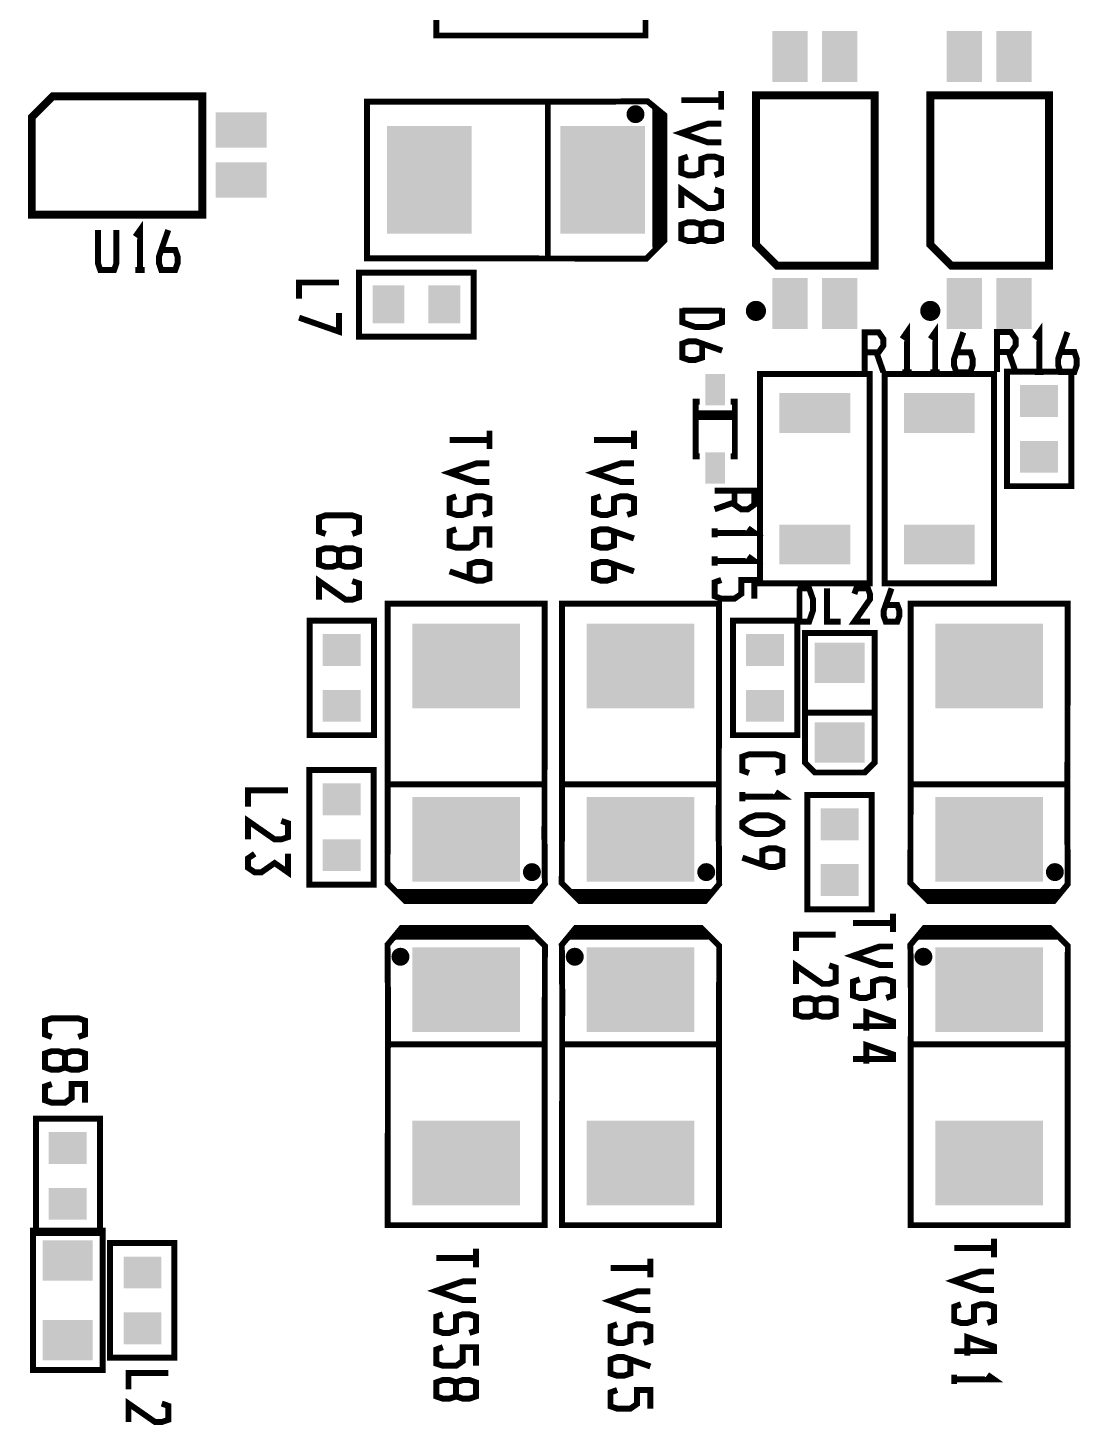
# Model space of a CAD drawing. Extents: x -8 to 204, y 99 to 321.
# Drawn here: x 71.85 to 98.55, y 246.89 to 282.52 of the extents above; entities that cross this region are included whole.
import ezdxf

# ---------------------------------------------------------------- set-up
doc = ezdxf.new("R2010")
doc.units = 0
doc.header["$MEASUREMENT"] = 0
doc.layers.get('0').update_dxf_attribs({"linetype": 'CONTINUOUS'})
doc.layers.add('22-301-0_SMT', color=8, linetype='CONTINUOUS')
doc.layers.add('22-301-0_SST', color=255, linetype='CONTINUOUS')

# ---------------------------------------------------------------- blocks, each defined once
blk = doc.blocks.new('RECTANGLE_4')
blk.add_solid([(0.63627, 0.51308), (0.63627, -0.51308), (-0.63627, 0.51308), (-0.63627, -0.51308)])
blk = doc.blocks.new('RECTANGLE_5')
blk.add_solid([(0.4064, 0.4826), (0.4064, -0.4826), (-0.4064, 0.4826), (-0.4064, -0.4826)])
blk = doc.blocks.new('RECTANGLE_6')
blk.add_solid([(0.4826, 0.4064), (0.4826, -0.4064), (-0.4826, 0.4064), (-0.4826, -0.4064)])
blk = doc.blocks.new('RECTANGLE_10')
blk.add_solid([(0.9017, 0.508), (0.9017, -0.508), (-0.9017, 0.508), (-0.9017, -0.508)])
blk = doc.blocks.new('RECTANGLE_15')
blk.add_solid([(1.0795, 1.3716), (1.0795, -1.3716), (-1.0795, 1.3716), (-1.0795, -1.3716)])
blk = doc.blocks.new('RECTANGLE_18')
blk.add_solid([(0.25019, 0.40005), (0.25019, -0.40005), (-0.25019, 0.40005), (-0.25019, -0.40005)])
blk = doc.blocks.new('RECTANGLE_19')
blk.add_solid([(1.3716, 1.0795), (1.3716, -1.0795), (-1.3716, 1.0795), (-1.3716, -1.0795)])
blk = doc.blocks.new('RECTANGLE_47')
blk.add_solid([(0.44958, 0.65024), (0.44958, -0.65024), (-0.44958, 0.65024), (-0.44958, -0.65024)])
blk = doc.blocks.new('RECTANGLE_50')
blk.add_solid([(0.65024, 0.44958), (0.65024, -0.44958), (-0.65024, 0.44958), (-0.65024, -0.44958)])

msp = doc.modelspace()

# ---------------------------------------------------------------- linework, layer by layer
at = {"layer": '22-301-0_SST'}
for points, const_width in [([(87.599, 285.118), (87.599, 282.324), (82.265, 282.324), (82.265, 285.118), (87.599, 285.118)], 0.152), ([(72.486, 280.774), (76.296, 280.774), (76.296, 277.752), (71.952, 277.752), (71.952, 280.241), (72.486, 280.774)], 0.201), ([(89.529, 280.436), (89.529, 280.911)], 0.152), ([(90.418, 276.99), (90.418, 280.8), (93.441, 280.8), (93.441, 276.456), (90.951, 276.456), (90.418, 276.99)], 0.201), ([(94.863, 276.99), (94.863, 280.8), (97.886, 280.8), (97.886, 276.456), (95.396, 276.456), (94.863, 276.99)], 0.201), ([(86.491, 280.637), (82.138, 280.639), (80.499, 280.639), (80.499, 276.642), (87.624, 276.634), (88.081, 277.091), (88.081, 280.292), (87.649, 280.647), (86.491, 280.637)], 0.152), ([(85.109, 280.596), (85.109, 276.659)], 0.152), ([(87.469, 280.403), (87.218, 280.403)], 0.152), ([(87.294, 280.459), (87.294, 280.172)], 0.152), ([(87.431, 280.441), (87.431, 280.19)], 0.152), ([(87.776, 280.546), (87.827, 280.495)], 0.152), ([(87.776, 280.546), (87.878, 280.444), (87.853, 280.419), (87.853, 276.913)], 0.152), ([(87.827, 280.495), (87.878, 280.419)], 0.152), ([(87.878, 280.419), (88.03, 280.292)], 0.152), ([(87.878, 280.419), (87.878, 276.939)], 0.152), ([(88.513, 280.675), (89.529, 280.675)], 0.152), ([(87.487, 280.266), (87.2, 280.266)], 0.152), ([(88.013, 280.307), (87.853, 280.307)], 0.152), ([(88.03, 280.17), (87.853, 280.17)], 0.152), ([(88.03, 280.032), (87.853, 280.032)], 0.152), ([(88.015, 280.304), (88.015, 277.076)], 0.152), ([(88.03, 280.292), (88.03, 277.091)], 0.152), ([(89.529, 279.598), (89.189, 279.598), (88.513, 279.837), (89.189, 280.073), (89.529, 280.073)], 0.152), ([(88.03, 279.895), (87.853, 279.895)], 0.152), ([(88.03, 279.758), (87.853, 279.758)], 0.152), ([(88.03, 279.621), (87.853, 279.621)], 0.152), ([(88.03, 279.484), (87.853, 279.484)], 0.152), ([(88.03, 279.347), (87.853, 279.347)], 0.152), ([(88.03, 279.209), (87.853, 279.209)], 0.152), ([(88.03, 279.072), (87.853, 279.072)], 0.152), ([(88.03, 278.935), (87.853, 278.935)], 0.152), ([(89.359, 278.76), (89.529, 278.821), (89.529, 279.176), (89.359, 279.235), (89.189, 279.235), (89.021, 279.176), (89.021, 278.821), (88.851, 278.76), (88.681, 278.76), (88.513, 278.821), (88.513, 279.176), (88.681, 279.235)], 0.152), ([(88.03, 278.798), (87.853, 278.798)], 0.152), ([(88.03, 278.661), (87.853, 278.661)], 0.152), ([(88.03, 278.524), (87.853, 278.524)], 0.152), ([(88.03, 278.387), (87.853, 278.387)], 0.152), ([(88.03, 278.249), (87.853, 278.249)], 0.152), ([(88.513, 277.922), (88.513, 278.397), (89.189, 277.922), (89.359, 277.922), (89.529, 277.983), (89.529, 278.338), (89.359, 278.397)], 0.152), ([(88.03, 278.112), (87.853, 278.112)], 0.152), ([(88.03, 277.975), (87.853, 277.975)], 0.152), ([(74.711, 276.347), (74.711, 277.363), (74.591, 277.193)], 0.152), ([(88.03, 277.838), (87.853, 277.838)], 0.152), ([(88.03, 277.701), (87.853, 277.701)], 0.152), ([(88.03, 277.564), (87.853, 277.564)], 0.152), ([(89.021, 277.144), (89.189, 277.083), (89.359, 277.083), (89.529, 277.144), (89.529, 277.5), (89.359, 277.558), (89.189, 277.558), (89.021, 277.5), (89.021, 277.144), (88.851, 277.083), (88.681, 277.083), (88.513, 277.144), (88.513, 277.5), (88.681, 277.558), (88.851, 277.558), (89.021, 277.5)], 0.152), ([(74.109, 277.363), (74.109, 276.517), (74.05, 276.347), (73.695, 276.347), (73.636, 276.517), (73.636, 277.363)], 0.152), ([(75.252, 276.855), (75.607, 276.855), (75.668, 276.685), (75.668, 276.517), (75.607, 276.347), (75.252, 276.347), (75.193, 276.517), (75.193, 276.685), (75.43, 277.363)], 0.152), ([(88.03, 277.426), (87.853, 277.426)], 0.152), ([(88.03, 277.289), (87.853, 277.289)], 0.152), ([(88.03, 277.152), (87.853, 277.152)], 0.152), ([(88.03, 277.091), (87.853, 276.913)], 0.152), ([(87.954, 277.015), (87.853, 277.015)], 0.152), ([(74.83, 276.347), (74.591, 276.347)], 0.152), ([(80.296, 274.64), (83.217, 274.64), (83.217, 276.278), (80.296, 276.278), (80.296, 274.64)], 0.152), ([(78.765, 275.61), (78.765, 276.024), (79.781, 276.024)], 0.152), ([(88.536, 275.364), (88.536, 275.008), (88.874, 274.889), (89.212, 274.889), (89.552, 275.008), (89.552, 275.364)], 0.152), ([(90.586, 275.359), (90.245, 275.359)], 0.152), ([(90.337, 275.463), (90.337, 275.138)], 0.152), ([(90.474, 275.471), (90.474, 275.13)], 0.152), ([(95.031, 275.359), (94.69, 275.359)], 0.152), ([(94.782, 275.463), (94.782, 275.138)], 0.152), ([(94.919, 275.471), (94.919, 275.13)], 0.152), ([(78.765, 275.128), (79.781, 274.772), (79.781, 275.247)], 0.152), ([(88.536, 275.303), (89.552, 275.303)], 0.152), ([(90.578, 275.222), (90.253, 275.222)], 0.152), ([(95.023, 275.222), (94.698, 275.222)], 0.152), ([(93.189, 274.246), (93.545, 274.246), (93.664, 274.414), (93.664, 274.584), (93.545, 274.754), (93.189, 274.754), (93.189, 273.738)], 0.152), ([(94.264, 273.738), (94.264, 274.754), (94.147, 274.584)], 0.152), ([(94.985, 273.738), (94.985, 274.754), (94.866, 274.584)], 0.152), ([(95.526, 274.246), (95.882, 274.246), (95.94, 274.076), (95.94, 273.906), (95.882, 273.738), (95.526, 273.738), (95.468, 273.906), (95.468, 274.076), (95.704, 274.754)], 0.152), ([(96.562, 274.251), (96.918, 274.251), (97.037, 274.422), (97.037, 274.589), (96.918, 274.759), (96.562, 274.759), (96.562, 273.743)], 0.152), ([(97.639, 273.743), (97.639, 274.759), (97.52, 274.589)], 0.152), ([(98.18, 274.251), (98.536, 274.251), (98.594, 274.081), (98.594, 273.914), (98.536, 273.743), (98.18, 273.743), (98.122, 273.914), (98.122, 274.081), (98.358, 274.759)], 0.152), ([(89.044, 274.465), (89.044, 274.109), (88.874, 274.051), (88.704, 274.051), (88.536, 274.109), (88.536, 274.465), (88.704, 274.526), (88.874, 274.526), (89.552, 274.287)], 0.152), ([(93.486, 274.246), (93.664, 273.738)], 0.152), ([(96.86, 274.251), (97.037, 273.743)], 0.152), ([(93.314, 268.354), (90.52, 268.354), (90.52, 273.688), (93.314, 273.688), (93.314, 268.354)], 0.152), ([(96.489, 268.354), (93.695, 268.354), (93.695, 273.688), (96.489, 273.688), (96.489, 268.354)], 0.152), ([(94.383, 273.738), (94.147, 273.738)], 0.152), ([(95.102, 273.738), (94.866, 273.738)], 0.152), ([(98.457, 270.83), (98.457, 273.751), (96.819, 273.751), (96.819, 270.83), (98.457, 270.83)], 0.152), ([(97.756, 273.743), (97.52, 273.743)], 0.152), ([(88.978, 272.989), (88.876, 272.989), (88.876, 271.592), (88.978, 271.592)], 0.152), ([(89.775, 271.592), (89.877, 271.592), (89.877, 272.989), (89.775, 272.989)], 0.152), ([(89.877, 272.689), (89.877, 272.59), (88.876, 272.59), (88.876, 272.689), (89.877, 272.689)], 0.152), ([(83.621, 271.775), (83.621, 272.247)], 0.152), ([(87.304, 271.775), (87.304, 272.247)], 0.152), ([(82.605, 272.011), (83.621, 272.011)], 0.152), ([(86.288, 272.011), (87.304, 272.011)], 0.152), ([(83.621, 270.937), (83.283, 270.937), (82.605, 271.173), (83.283, 271.409), (83.621, 271.409)], 0.152), ([(87.304, 270.937), (86.966, 270.937), (86.288, 271.173), (86.966, 271.409), (87.304, 271.409)], 0.152), ([(83.451, 270.098), (83.621, 270.157), (83.621, 270.513), (83.451, 270.571), (83.283, 270.571), (83.113, 270.513), (83.113, 270.157), (82.943, 270.098), (82.775, 270.098), (82.605, 270.157), (82.605, 270.513), (82.775, 270.571)], 0.152), ([(87.134, 270.098), (87.304, 270.157), (87.304, 270.513), (87.134, 270.571), (86.966, 270.571), (86.796, 270.513), (86.796, 270.157), (86.626, 270.098), (86.458, 270.098), (86.288, 270.157), (86.288, 270.513), (86.458, 270.571)], 0.152), ([(89.869, 270.716), (89.869, 270.36), (90.04, 270.241), (90.21, 270.241), (90.377, 270.36), (90.377, 270.716), (89.361, 270.716)], 0.152), ([(89.869, 270.419), (89.361, 270.241)], 0.152), ([(79.443, 269.611), (79.275, 269.672), (79.275, 270.027), (79.443, 270.086), (80.121, 270.086), (80.291, 270.027), (80.291, 269.672), (80.121, 269.611)], 0.152), ([(82.775, 269.733), (82.605, 269.674), (82.605, 269.319), (82.775, 269.26), (83.113, 269.26), (83.283, 269.377), (83.283, 269.733), (83.621, 269.733), (83.621, 269.26)], 0.152), ([(86.796, 269.674), (86.796, 269.319), (86.626, 269.26), (86.458, 269.26), (86.288, 269.319), (86.288, 269.674), (86.458, 269.733), (86.626, 269.733), (87.304, 269.497)], 0.152), ([(89.361, 269.522), (89.361, 269.758)], 0.152), ([(89.361, 269.639), (90.377, 269.639), (90.21, 269.758)], 0.152), ([(79.783, 268.834), (79.951, 268.773), (80.121, 268.773), (80.291, 268.834), (80.291, 269.189), (80.121, 269.248), (79.951, 269.248), (79.783, 269.189), (79.783, 268.834), (79.613, 268.773), (79.443, 268.773), (79.275, 268.834), (79.275, 269.189), (79.443, 269.248), (79.613, 269.248), (79.783, 269.189)], 0.152), ([(89.361, 268.801), (89.361, 269.039)], 0.152), ([(89.361, 268.92), (90.377, 268.92), (90.21, 269.039)], 0.152), ([(83.113, 268.481), (83.113, 268.836), (83.283, 268.895), (83.451, 268.895), (83.621, 268.836), (83.621, 268.481), (83.451, 268.422), (83.283, 268.422), (82.605, 268.658)], 0.152), ([(86.796, 268.836), (86.796, 268.481), (86.626, 268.422), (86.458, 268.422), (86.288, 268.481), (86.288, 268.836), (86.458, 268.895), (86.626, 268.895), (87.304, 268.658)], 0.152), ([(79.275, 267.934), (79.275, 268.409), (79.951, 267.934), (80.121, 267.934), (80.291, 267.995), (80.291, 268.351), (80.121, 268.409)], 0.152), ([(89.532, 268.437), (89.361, 268.379), (89.361, 268.023), (89.532, 267.962), (89.869, 267.962), (90.04, 268.082), (90.04, 268.437), (90.377, 268.437), (90.377, 267.962)], 0.152), ([(91.477, 267.376), (91.772, 267.376), (91.871, 267.66), (91.871, 267.942), (91.772, 268.224), (91.477, 268.224)], 0.152), ([(91.526, 267.376), (91.526, 268.224)], 0.152), ([(92.572, 267.376), (92.227, 267.376), (92.227, 268.224)], 0.152), ([(93.321, 267.376), (92.925, 267.376), (93.321, 267.942), (93.321, 268.082), (93.271, 268.224), (92.976, 268.224), (92.925, 268.082)], 0.152), ([(93.725, 267.8), (94.02, 267.8), (94.071, 267.66), (94.071, 267.518), (94.02, 267.376), (93.725, 267.376), (93.674, 267.518), (93.674, 267.66), (93.872, 268.224)], 0.152), ([(85.023, 261.841), (85.026, 266.195), (85.026, 267.833), (81.028, 267.833), (81.02, 260.708), (81.477, 260.251), (84.678, 260.251), (85.033, 260.683), (85.023, 261.841)], 0.152), ([(89.468, 261.841), (89.471, 266.195), (89.471, 267.833), (85.473, 267.833), (85.465, 260.708), (85.922, 260.251), (89.123, 260.251), (89.478, 260.683), (89.468, 261.841)], 0.152), ([(98.358, 261.841), (98.361, 266.195), (98.361, 267.833), (94.363, 267.833), (94.355, 260.708), (94.812, 260.251), (98.013, 260.251), (98.368, 260.683), (98.358, 261.841)], 0.152), ([(80.677, 264.48), (80.677, 267.401), (79.039, 267.401), (79.039, 264.48), (80.677, 264.48)], 0.152), ([(91.472, 264.48), (91.472, 267.401), (89.834, 267.401), (89.834, 264.48), (91.472, 264.48)], 0.152), ([(93.187, 263.528), (91.917, 263.528), (91.663, 263.782), (91.663, 267.084), (93.441, 267.084), (93.441, 263.782), (93.187, 263.528)], 0.152), ([(93.441, 265.052), (91.663, 265.052)], 0.152), ([(90.238, 263.515), (90.07, 263.576), (90.07, 263.931), (90.238, 263.99), (90.916, 263.99), (91.086, 263.931), (91.086, 263.576), (90.916, 263.515)], 0.152), ([(79.026, 263.591), (79.026, 260.67), (80.664, 260.67), (80.664, 263.591), (79.026, 263.591)], 0.152), ([(77.464, 262.659), (77.464, 263.073), (78.48, 263.073)], 0.152), ([(84.982, 263.223), (81.045, 263.223)], 0.152), ([(89.427, 263.223), (85.49, 263.223)], 0.152), ([(90.07, 262.796), (90.07, 263.032)], 0.152), ([(90.07, 262.915), (91.086, 262.915), (90.916, 263.032)], 0.152), ([(91.726, 262.956), (91.726, 260.035), (93.364, 260.035), (93.364, 262.956), (91.726, 262.956)], 0.152), ([(98.317, 263.223), (94.38, 263.223)], 0.152), ([(77.464, 261.821), (77.464, 262.293), (78.142, 261.821), (78.312, 261.821), (78.48, 261.879), (78.48, 262.235), (78.312, 262.293)], 0.152), ([(90.07, 262.255), (90.238, 262.372), (90.408, 262.433), (90.746, 262.433), (90.916, 262.372), (91.086, 262.255), (91.086, 262.136), (90.916, 262.016), (90.746, 261.958), (90.408, 261.958), (90.238, 262.016), (90.07, 262.136), (90.07, 262.255)], 0.152), ([(90.578, 261.178), (90.578, 261.534), (90.746, 261.595), (90.916, 261.595), (91.086, 261.534), (91.086, 261.178), (90.916, 261.12), (90.746, 261.12), (90.07, 261.356)], 0.152), ([(77.634, 261.455), (77.464, 261.338), (77.464, 261.099), (77.634, 260.982), (77.804, 260.982), (78.142, 261.219), (78.48, 260.982), (78.48, 261.455)], 0.152), ([(84.652, 261.13), (84.652, 260.843)], 0.152), ([(84.789, 261.112), (84.789, 260.861)], 0.152), ([(89.097, 261.13), (89.097, 260.843)], 0.152), ([(89.234, 261.112), (89.234, 260.861)], 0.152), ([(97.987, 261.13), (97.987, 260.843)], 0.152), ([(98.124, 261.112), (98.124, 260.861)], 0.152), ([(84.845, 260.937), (84.558, 260.937)], 0.152), ([(84.828, 261.074), (84.576, 261.074)], 0.152), ([(89.29, 260.937), (89.003, 260.937)], 0.152), ([(89.273, 261.074), (89.021, 261.074)], 0.152), ([(98.18, 260.937), (97.893, 260.937)], 0.152), ([(98.163, 261.074), (97.911, 261.074)], 0.152), ([(84.805, 260.48), (81.299, 260.48), (81.477, 260.302)], 0.152), ([(84.762, 260.403), (81.376, 260.403)], 0.152), ([(81.401, 260.48), (81.401, 260.378)], 0.152), ([(81.538, 260.48), (81.538, 260.302)], 0.152), ([(81.675, 260.48), (81.675, 260.302)], 0.152), ([(81.813, 260.48), (81.813, 260.302)], 0.152), ([(81.95, 260.48), (81.95, 260.302)], 0.152), ([(82.087, 260.48), (82.087, 260.302)], 0.152), ([(82.224, 260.48), (82.224, 260.302)], 0.152), ([(82.361, 260.48), (82.361, 260.302)], 0.152), ([(82.498, 260.48), (82.498, 260.302)], 0.152), ([(82.636, 260.48), (82.636, 260.302)], 0.152), ([(82.773, 260.48), (82.773, 260.302)], 0.152), ([(82.91, 260.48), (82.91, 260.302)], 0.152), ([(83.047, 260.48), (83.047, 260.302)], 0.152), ([(83.184, 260.48), (83.184, 260.302)], 0.152), ([(83.321, 260.48), (83.321, 260.302)], 0.152), ([(83.458, 260.48), (83.458, 260.302)], 0.152), ([(83.596, 260.48), (83.596, 260.302)], 0.152), ([(83.733, 260.48), (83.733, 260.302)], 0.152), ([(83.87, 260.48), (83.87, 260.302)], 0.152), ([(84.007, 260.48), (84.007, 260.302)], 0.152), ([(84.144, 260.48), (84.144, 260.302)], 0.152), ([(84.281, 260.48), (84.281, 260.302)], 0.152), ([(84.419, 260.48), (84.419, 260.302)], 0.152), ([(84.556, 260.48), (84.556, 260.302)], 0.152), ([(84.805, 260.454), (84.678, 260.302)], 0.152), ([(84.693, 260.48), (84.693, 260.319)], 0.152), ([(84.881, 260.505), (84.805, 260.454)], 0.152), ([(84.805, 260.48), (84.83, 260.454)], 0.152), ([(84.932, 260.556), (84.83, 260.454)], 0.152), ([(84.932, 260.556), (84.881, 260.505)], 0.152), ([(89.25, 260.48), (85.744, 260.48), (85.922, 260.302)], 0.152), ([(89.207, 260.403), (85.821, 260.403)], 0.152), ([(85.846, 260.48), (85.846, 260.378)], 0.152), ([(85.983, 260.48), (85.983, 260.302)], 0.152), ([(86.12, 260.48), (86.12, 260.302)], 0.152), ([(86.258, 260.48), (86.258, 260.302)], 0.152), ([(86.395, 260.48), (86.395, 260.302)], 0.152), ([(86.532, 260.48), (86.532, 260.302)], 0.152), ([(86.669, 260.48), (86.669, 260.302)], 0.152), ([(86.806, 260.48), (86.806, 260.302)], 0.152), ([(86.943, 260.48), (86.943, 260.302)], 0.152), ([(87.081, 260.48), (87.081, 260.302)], 0.152), ([(87.218, 260.48), (87.218, 260.302)], 0.152), ([(87.355, 260.48), (87.355, 260.302)], 0.152), ([(87.492, 260.48), (87.492, 260.302)], 0.152), ([(87.629, 260.48), (87.629, 260.302)], 0.152), ([(87.766, 260.48), (87.766, 260.302)], 0.152), ([(87.903, 260.48), (87.903, 260.302)], 0.152), ([(88.041, 260.48), (88.041, 260.302)], 0.152), ([(88.178, 260.48), (88.178, 260.302)], 0.152), ([(88.315, 260.48), (88.315, 260.302)], 0.152), ([(88.452, 260.48), (88.452, 260.302)], 0.152), ([(88.589, 260.48), (88.589, 260.302)], 0.152), ([(88.726, 260.48), (88.726, 260.302)], 0.152), ([(88.864, 260.48), (88.864, 260.302)], 0.152), ([(89.001, 260.48), (89.001, 260.302)], 0.152), ([(89.25, 260.454), (89.123, 260.302)], 0.152), ([(89.138, 260.48), (89.138, 260.319)], 0.152), ([(89.326, 260.505), (89.25, 260.454)], 0.152), ([(89.25, 260.48), (89.275, 260.454)], 0.152), ([(89.377, 260.556), (89.275, 260.454)], 0.152), ([(89.377, 260.556), (89.326, 260.505)], 0.152), ([(98.14, 260.48), (94.634, 260.48), (94.812, 260.302)], 0.152), ([(98.097, 260.403), (94.711, 260.403)], 0.152), ([(94.736, 260.48), (94.736, 260.378)], 0.152), ([(94.873, 260.48), (94.873, 260.302)], 0.152), ([(95.01, 260.48), (95.01, 260.302)], 0.152), ([(95.148, 260.48), (95.148, 260.302)], 0.152), ([(95.285, 260.48), (95.285, 260.302)], 0.152), ([(95.422, 260.48), (95.422, 260.302)], 0.152), ([(95.559, 260.48), (95.559, 260.302)], 0.152), ([(95.696, 260.48), (95.696, 260.302)], 0.152), ([(95.833, 260.48), (95.833, 260.302)], 0.152), ([(95.971, 260.48), (95.971, 260.302)], 0.152), ([(96.108, 260.48), (96.108, 260.302)], 0.152), ([(96.245, 260.48), (96.245, 260.302)], 0.152), ([(96.382, 260.48), (96.382, 260.302)], 0.152), ([(96.519, 260.48), (96.519, 260.302)], 0.152), ([(96.656, 260.48), (96.656, 260.302)], 0.152), ([(96.793, 260.48), (96.793, 260.302)], 0.152), ([(96.931, 260.48), (96.931, 260.302)], 0.152), ([(97.068, 260.48), (97.068, 260.302)], 0.152), ([(97.205, 260.48), (97.205, 260.302)], 0.152), ([(97.342, 260.48), (97.342, 260.302)], 0.152), ([(97.479, 260.48), (97.479, 260.302)], 0.152), ([(97.616, 260.48), (97.616, 260.302)], 0.152), ([(97.754, 260.48), (97.754, 260.302)], 0.152), ([(97.891, 260.48), (97.891, 260.302)], 0.152), ([(98.14, 260.454), (98.013, 260.302)], 0.152), ([(98.028, 260.48), (98.028, 260.319)], 0.152), ([(98.216, 260.505), (98.14, 260.454)], 0.152), ([(98.14, 260.48), (98.165, 260.454)], 0.152), ([(98.267, 260.556), (98.165, 260.454)], 0.152), ([(98.267, 260.556), (98.216, 260.505)], 0.152), ([(84.678, 260.302), (81.477, 260.302)], 0.152), ([(89.123, 260.302), (85.922, 260.302)], 0.152), ([(98.013, 260.302), (94.812, 260.302)], 0.152), ([(92.892, 259.692), (93.908, 259.692)], 0.152), ([(93.908, 259.456), (93.908, 259.928)], 0.152), ([(81.03, 257.975), (81.028, 253.622), (81.028, 251.983), (85.026, 251.983), (85.033, 259.108), (84.576, 259.565), (81.376, 259.565), (81.02, 259.133), (81.03, 257.975)], 0.152), ([(84.576, 259.514), (81.376, 259.514), (81.249, 259.362), (81.172, 259.311), (81.122, 259.26)], 0.152), ([(81.223, 259.362), (81.122, 259.26)], 0.152), ([(81.223, 259.362), (81.249, 259.337)], 0.152), ([(84.728, 259.362), (81.249, 259.362)], 0.152), ([(84.754, 259.337), (81.249, 259.337)], 0.152), ([(81.36, 259.497), (81.36, 259.337)], 0.152), ([(84.591, 259.499), (81.363, 259.499)], 0.152), ([(81.498, 259.514), (81.498, 259.337)], 0.152), ([(81.635, 259.514), (81.635, 259.337)], 0.152), ([(81.772, 259.514), (81.772, 259.337)], 0.152), ([(81.909, 259.514), (81.909, 259.337)], 0.152), ([(82.046, 259.514), (82.046, 259.337)], 0.152), ([(82.183, 259.514), (82.183, 259.337)], 0.152), ([(82.321, 259.514), (82.321, 259.337)], 0.152), ([(82.458, 259.514), (82.458, 259.337)], 0.152), ([(82.595, 259.514), (82.595, 259.337)], 0.152), ([(82.732, 259.514), (82.732, 259.337)], 0.152), ([(82.869, 259.514), (82.869, 259.337)], 0.152), ([(83.006, 259.514), (83.006, 259.337)], 0.152), ([(83.144, 259.514), (83.144, 259.337)], 0.152), ([(83.281, 259.514), (83.281, 259.337)], 0.152), ([(83.418, 259.514), (83.418, 259.337)], 0.152), ([(83.555, 259.514), (83.555, 259.337)], 0.152), ([(83.692, 259.514), (83.692, 259.337)], 0.152), ([(83.829, 259.514), (83.829, 259.337)], 0.152), ([(83.966, 259.514), (83.966, 259.337)], 0.152), ([(84.104, 259.514), (84.104, 259.337)], 0.152), ([(84.241, 259.514), (84.241, 259.337)], 0.152), ([(84.378, 259.514), (84.378, 259.337)], 0.152), ([(84.515, 259.514), (84.515, 259.337)], 0.152), ([(84.576, 259.514), (84.754, 259.337)], 0.152), ([(84.652, 259.438), (84.652, 259.337)], 0.152), ([(85.475, 257.975), (85.473, 253.622), (85.473, 251.983), (89.471, 251.983), (89.478, 259.108), (89.021, 259.565), (85.821, 259.565), (85.465, 259.133), (85.475, 257.975)], 0.152), ([(89.021, 259.514), (85.821, 259.514), (85.694, 259.362), (85.617, 259.311), (85.567, 259.26)], 0.152), ([(85.668, 259.362), (85.567, 259.26)], 0.152), ([(85.668, 259.362), (85.694, 259.337)], 0.152), ([(89.173, 259.362), (85.694, 259.362)], 0.152), ([(89.199, 259.337), (85.694, 259.337)], 0.152), ([(85.805, 259.497), (85.805, 259.337)], 0.152), ([(89.036, 259.499), (85.808, 259.499)], 0.152), ([(85.943, 259.514), (85.943, 259.337)], 0.152), ([(86.08, 259.514), (86.08, 259.337)], 0.152), ([(86.217, 259.514), (86.217, 259.337)], 0.152), ([(86.354, 259.514), (86.354, 259.337)], 0.152), ([(86.491, 259.514), (86.491, 259.337)], 0.152), ([(86.628, 259.514), (86.628, 259.337)], 0.152), ([(86.766, 259.514), (86.766, 259.337)], 0.152), ([(86.903, 259.514), (86.903, 259.337)], 0.152), ([(87.04, 259.514), (87.04, 259.337)], 0.152), ([(87.177, 259.514), (87.177, 259.337)], 0.152), ([(87.314, 259.514), (87.314, 259.337)], 0.152), ([(87.451, 259.514), (87.451, 259.337)], 0.152), ([(87.589, 259.514), (87.589, 259.337)], 0.152), ([(87.726, 259.514), (87.726, 259.337)], 0.152), ([(87.863, 259.514), (87.863, 259.337)], 0.152), ([(88, 259.514), (88, 259.337)], 0.152), ([(88.137, 259.514), (88.137, 259.337)], 0.152), ([(88.274, 259.514), (88.274, 259.337)], 0.152), ([(88.411, 259.514), (88.411, 259.337)], 0.152), ([(88.549, 259.514), (88.549, 259.337)], 0.152), ([(88.686, 259.514), (88.686, 259.337)], 0.152), ([(88.823, 259.514), (88.823, 259.337)], 0.152), ([(88.96, 259.514), (88.96, 259.337)], 0.152), ([(89.021, 259.514), (89.199, 259.337)], 0.152), ([(89.097, 259.438), (89.097, 259.337)], 0.152), ([(91.434, 258.976), (91.434, 259.39), (92.45, 259.39)], 0.152), ([(94.365, 257.975), (94.363, 253.622), (94.363, 251.983), (98.361, 251.983), (98.368, 259.108), (97.911, 259.565), (94.711, 259.565), (94.355, 259.133), (94.365, 257.975)], 0.152), ([(97.911, 259.514), (94.711, 259.514), (94.584, 259.362), (94.507, 259.311), (94.457, 259.26)], 0.152), ([(94.558, 259.362), (94.457, 259.26)], 0.152), ([(94.558, 259.362), (94.584, 259.337)], 0.152), ([(98.063, 259.362), (94.584, 259.362)], 0.152), ([(98.089, 259.337), (94.584, 259.337)], 0.152), ([(94.695, 259.497), (94.695, 259.337)], 0.152), ([(97.926, 259.499), (94.698, 259.499)], 0.152), ([(94.833, 259.514), (94.833, 259.337)], 0.152), ([(94.97, 259.514), (94.97, 259.337)], 0.152), ([(95.107, 259.514), (95.107, 259.337)], 0.152), ([(95.244, 259.514), (95.244, 259.337)], 0.152), ([(95.381, 259.514), (95.381, 259.337)], 0.152), ([(95.518, 259.514), (95.518, 259.337)], 0.152), ([(95.656, 259.514), (95.656, 259.337)], 0.152), ([(95.793, 259.514), (95.793, 259.337)], 0.152), ([(95.93, 259.514), (95.93, 259.337)], 0.152), ([(96.067, 259.514), (96.067, 259.337)], 0.152), ([(96.204, 259.514), (96.204, 259.337)], 0.152), ([(96.341, 259.514), (96.341, 259.337)], 0.152), ([(96.479, 259.514), (96.479, 259.337)], 0.152), ([(96.616, 259.514), (96.616, 259.337)], 0.152), ([(96.753, 259.514), (96.753, 259.337)], 0.152), ([(96.89, 259.514), (96.89, 259.337)], 0.152), ([(97.027, 259.514), (97.027, 259.337)], 0.152), ([(97.164, 259.514), (97.164, 259.337)], 0.152), ([(97.301, 259.514), (97.301, 259.337)], 0.152), ([(97.439, 259.514), (97.439, 259.337)], 0.152), ([(97.576, 259.514), (97.576, 259.337)], 0.152), ([(97.713, 259.514), (97.713, 259.337)], 0.152), ([(97.85, 259.514), (97.85, 259.337)], 0.152), ([(97.911, 259.514), (98.089, 259.337)], 0.152), ([(97.987, 259.438), (97.987, 259.337)], 0.152), ([(81.299, 258.971), (81.299, 258.684)], 0.152), ([(85.744, 258.971), (85.744, 258.684)], 0.152), ([(93.908, 258.618), (93.57, 258.618), (92.892, 258.854), (93.57, 259.09), (93.908, 259.09)], 0.152), ([(94.634, 258.971), (94.634, 258.684)], 0.152), ([(81.493, 258.778), (81.206, 258.778)], 0.152), ([(81.475, 258.915), (81.223, 258.915)], 0.152), ([(81.437, 258.953), (81.437, 258.702)], 0.152), ([(85.938, 258.778), (85.651, 258.778)], 0.152), ([(85.92, 258.915), (85.668, 258.915)], 0.152), ([(85.882, 258.953), (85.882, 258.702)], 0.152), ([(91.434, 258.138), (91.434, 258.61), (92.112, 258.138), (92.282, 258.138), (92.45, 258.196), (92.45, 258.552), (92.282, 258.61)], 0.152), ([(94.828, 258.778), (94.541, 258.778)], 0.152), ([(94.81, 258.915), (94.558, 258.915)], 0.152), ([(94.772, 258.953), (94.772, 258.702)], 0.152), ([(93.738, 257.779), (93.908, 257.838), (93.908, 258.194), (93.738, 258.252), (93.57, 258.252), (93.4, 258.194), (93.4, 257.838), (93.23, 257.779), (93.062, 257.779), (92.892, 257.838), (92.892, 258.194), (93.062, 258.252)], 0.152), ([(91.942, 257.358), (92.112, 257.299), (92.282, 257.299), (92.45, 257.358), (92.45, 257.713), (92.282, 257.772), (92.112, 257.772), (91.942, 257.713), (91.942, 257.358), (91.774, 257.299), (91.604, 257.299), (91.434, 257.358), (91.434, 257.713), (91.604, 257.772), (91.774, 257.772), (91.942, 257.713)], 0.152), ([(72.458, 256.784), (72.29, 256.845), (72.29, 257.2), (72.458, 257.259), (73.136, 257.259), (73.306, 257.2), (73.306, 256.845), (73.136, 256.784)], 0.152), ([(93.23, 256.941), (93.23, 257.414), (93.908, 257.178), (93.908, 257.058), (92.892, 257.058)], 0.152), ([(81.071, 256.593), (85.008, 256.593)], 0.152), ([(85.516, 256.593), (89.453, 256.593)], 0.152), ([(93.23, 256.103), (93.23, 256.576), (93.908, 256.339), (93.908, 256.22), (92.892, 256.22)], 0.152), ([(94.406, 256.593), (98.343, 256.593)], 0.152), ([(72.798, 256.007), (72.966, 255.946), (73.136, 255.946), (73.306, 256.007), (73.306, 256.362), (73.136, 256.421), (72.966, 256.421), (72.798, 256.362), (72.798, 256.007), (72.628, 255.946), (72.458, 255.946), (72.29, 256.007), (72.29, 256.362), (72.458, 256.421), (72.628, 256.421), (72.798, 256.362)], 0.152), ([(72.458, 255.582), (72.29, 255.524), (72.29, 255.168), (72.458, 255.107), (72.798, 255.107), (72.966, 255.227), (72.966, 255.582), (73.306, 255.582), (73.306, 255.107)], 0.152), ([(73.692, 251.78), (73.692, 254.701), (72.054, 254.701), (72.054, 251.78), (73.692, 251.78)], 0.152), ([(73.756, 248.288), (73.756, 251.844), (71.978, 251.844), (71.978, 248.288), (73.756, 248.288)], 0.152), ([(73.946, 251.526), (73.946, 248.605), (75.584, 248.605), (75.584, 251.526), (73.946, 251.526)], 0.152), ([(96.486, 251.165), (96.486, 251.64)], 0.152), ([(82.262, 251.148), (83.278, 251.148)], 0.152), ([(83.278, 250.911), (83.278, 251.386)], 0.152), ([(87.723, 250.657), (87.723, 251.132)], 0.152), ([(95.47, 251.402), (96.486, 251.402)], 0.152), ([(86.707, 250.894), (87.723, 250.894)], 0.152), ([(96.486, 250.327), (96.148, 250.327), (95.47, 250.563), (96.148, 250.802), (96.486, 250.802)], 0.152), ([(83.278, 250.073), (82.94, 250.073), (82.262, 250.309), (82.94, 250.548), (83.278, 250.548)], 0.152), ([(87.723, 249.819), (87.385, 249.819), (86.707, 250.055), (87.385, 250.294), (87.723, 250.294)], 0.152), ([(83.108, 249.235), (83.278, 249.293), (83.278, 249.649), (83.108, 249.71), (82.94, 249.71), (82.77, 249.649), (82.77, 249.293), (82.6, 249.235), (82.432, 249.235), (82.262, 249.293), (82.262, 249.649), (82.432, 249.71)], 0.152), ([(96.316, 249.489), (96.486, 249.547), (96.486, 249.903), (96.316, 249.964), (96.148, 249.964), (95.978, 249.903), (95.978, 249.547), (95.808, 249.489), (95.64, 249.489), (95.47, 249.547), (95.47, 249.903), (95.64, 249.964)], 0.152), ([(87.553, 248.981), (87.723, 249.039), (87.723, 249.395), (87.553, 249.456), (87.385, 249.456), (87.215, 249.395), (87.215, 249.039), (87.045, 248.981), (86.877, 248.981), (86.707, 249.039), (86.707, 249.395), (86.877, 249.456)], 0.152), ([(95.808, 248.651), (95.808, 249.126), (96.486, 248.887), (96.486, 248.77), (95.47, 248.77)], 0.152), ([(82.432, 248.872), (82.262, 248.811), (82.262, 248.455), (82.432, 248.397), (82.77, 248.397), (82.94, 248.516), (82.94, 248.872), (83.278, 248.872), (83.278, 248.397)], 0.152), ([(87.215, 248.557), (87.215, 248.201), (87.045, 248.143), (86.877, 248.143), (86.707, 248.201), (86.707, 248.557), (86.877, 248.618), (87.045, 248.618), (87.723, 248.379)], 0.152), ([(74.416, 247.8), (74.416, 248.214), (75.432, 248.214)], 0.152), ([(82.77, 247.617), (82.94, 247.559), (83.108, 247.559), (83.278, 247.617), (83.278, 247.973), (83.108, 248.034), (82.94, 248.034), (82.77, 247.973), (82.77, 247.617), (82.6, 247.559), (82.432, 247.559), (82.262, 247.617), (82.262, 247.973), (82.432, 248.034), (82.6, 248.034), (82.77, 247.973)], 0.152), ([(95.47, 247.932), (95.47, 248.168)], 0.152), ([(95.47, 248.049), (96.486, 248.049), (96.316, 248.168)], 0.152), ([(86.877, 247.78), (86.707, 247.719), (86.707, 247.363), (86.877, 247.305), (87.215, 247.305), (87.385, 247.424), (87.385, 247.78), (87.723, 247.78), (87.723, 247.305)], 0.152), ([(74.416, 246.962), (74.416, 247.434), (75.094, 246.962), (75.264, 246.962), (75.432, 247.02), (75.432, 247.376), (75.264, 247.434)], 0.152)]:
    msp.add_lwpolyline(points, dxfattribs=dict(at, const_width=const_width))
at = {"layer": '22-301-0_SST', "const_width": 0.152}
for points in [[(87.345, 280.469, 0.414214), (87.192, 280.317)], [(87.497, 280.317, 0.414214), (87.345, 280.469)], [(87.192, 280.317, 0.414214), (87.345, 280.165)], [(87.345, 280.165, 0.414214), (87.497, 280.317)], [(90.416, 275.481, 0.414214), (90.235, 275.3)], [(90.596, 275.3, 0.414214), (90.416, 275.481)], [(94.861, 275.481, 0.414214), (94.68, 275.3)], [(95.041, 275.3, 0.414214), (94.861, 275.481)], [(90.235, 275.3, 0.414214), (90.416, 275.12)], [(90.416, 275.12, 0.414214), (90.596, 275.3)], [(94.68, 275.3, 0.414214), (94.861, 275.12)], [(94.861, 275.12, 0.414214), (95.041, 275.3)], [(84.703, 261.14, 0.414214), (84.551, 260.988)], [(84.855, 260.988, 0.414214), (84.703, 261.14)], [(89.148, 261.14, 0.414214), (88.996, 260.988)], [(89.3, 260.988, 0.414214), (89.148, 261.14)], [(98.038, 261.14, 0.414214), (97.886, 260.988)], [(98.19, 260.988, 0.414214), (98.038, 261.14)], [(84.551, 260.988, 0.414214), (84.703, 260.835)], [(84.703, 260.835, 0.414214), (84.855, 260.988)], [(88.996, 260.988, 0.414214), (89.148, 260.835)], [(89.148, 260.835, 0.414214), (89.3, 260.988)], [(97.886, 260.988, 0.414214), (98.038, 260.835)], [(98.038, 260.835, 0.414214), (98.19, 260.988)], [(81.35, 258.981, 0.414214), (81.198, 258.829)], [(81.503, 258.829, 0.414214), (81.35, 258.981)], [(85.795, 258.981, 0.414214), (85.643, 258.829)], [(85.948, 258.829, 0.414214), (85.795, 258.981)], [(94.685, 258.981, 0.414214), (94.533, 258.829)], [(94.838, 258.829, 0.414214), (94.685, 258.981)], [(81.198, 258.829, 0.414214), (81.35, 258.676)], [(81.35, 258.676, 0.414214), (81.503, 258.829)], [(85.643, 258.829, 0.414214), (85.795, 258.676)], [(85.795, 258.676, 0.414214), (85.948, 258.829)], [(94.533, 258.829, 0.414214), (94.685, 258.676)], [(94.685, 258.676, 0.414214), (94.838, 258.829)]]:
    msp.add_lwpolyline(points, format="xyb", dxfattribs=at)

# ---------------------------------------------------------------- block references
at = {"layer": '22-301-0_SMT'}
for name, p in [('RECTANGLE_47', (91.282, 281.79)), ('RECTANGLE_47', (92.552, 281.79)), ('RECTANGLE_47', (95.727, 281.79)), ('RECTANGLE_47', (96.997, 281.79)), ('RECTANGLE_50', (77.286, 279.911)), ('RECTANGLE_15', (82.087, 278.641)), ('RECTANGLE_15', (86.506, 278.641)), ('RECTANGLE_50', (77.286, 278.641)), ('RECTANGLE_5', (81.045, 275.466)), ('RECTANGLE_5', (82.468, 275.466)), ('RECTANGLE_47', (91.282, 275.491)), ('RECTANGLE_47', (92.552, 275.491)), ('RECTANGLE_47', (95.727, 275.491)), ('RECTANGLE_47', (96.997, 275.491)), ('RECTANGLE_18', (89.377, 273.291)), ('RECTANGLE_6', (97.632, 273.002)), ('RECTANGLE_10', (91.917, 272.697)), ('RECTANGLE_10', (95.092, 272.697)), ('RECTANGLE_6', (97.632, 271.579)), ('RECTANGLE_18', (89.377, 271.29)), ('RECTANGLE_10', (91.917, 269.344)), ('RECTANGLE_10', (95.092, 269.344)), ('RECTANGLE_19', (83.027, 266.245)), ('RECTANGLE_19', (87.472, 266.245)), ('RECTANGLE_19', (96.362, 266.245)), ('RECTANGLE_6', (79.852, 266.652)), ('RECTANGLE_6', (90.647, 266.652)), ('RECTANGLE_4', (92.552, 266.322)), ('RECTANGLE_6', (79.852, 265.229)), ('RECTANGLE_6', (90.647, 265.229)), ('RECTANGLE_4', (92.552, 264.29)), ('RECTANGLE_6', (79.852, 262.842)), ('RECTANGLE_19', (83.027, 261.826)), ('RECTANGLE_19', (87.472, 261.826)), ('RECTANGLE_6', (92.552, 262.207)), ('RECTANGLE_19', (96.362, 261.826)), ('RECTANGLE_6', (79.852, 261.419)), ('RECTANGLE_6', (92.552, 260.784)), ('RECTANGLE_19', (83.027, 257.99)), ('RECTANGLE_19', (87.472, 257.99)), ('RECTANGLE_19', (96.362, 257.99)), ('RECTANGLE_19', (83.027, 253.571)), ('RECTANGLE_19', (87.472, 253.571)), ('RECTANGLE_19', (96.362, 253.571)), ('RECTANGLE_6', (72.867, 253.952)), ('RECTANGLE_6', (72.867, 252.529)), ('RECTANGLE_4', (72.867, 251.082)), ('RECTANGLE_6', (74.772, 250.777)), ('RECTANGLE_4', (72.867, 249.05)), ('RECTANGLE_6', (74.772, 249.354))]:
    msp.add_blockref(name, p, dxfattribs=at)

doc.saveas('drawing.dxf')
